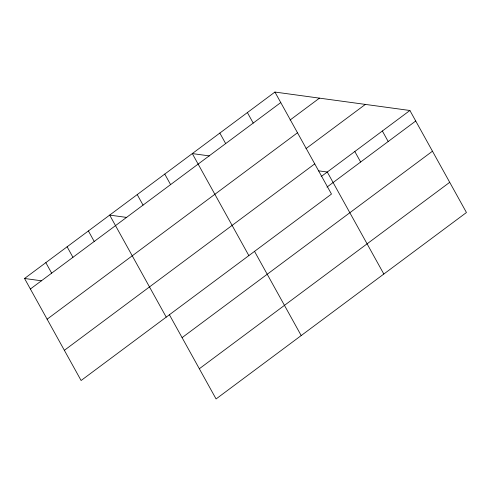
<?xml version="1.0" encoding="UTF-8"?>
<svg xmlns="http://www.w3.org/2000/svg" width="491" height="491" viewBox="0 0 491 491"><rect width="100%" height="100%" fill="white"/><g stroke="black" fill="none" stroke-linecap="round" stroke-linejoin="round"><path stroke-width="0.74" d="M274.929 92.056L331.48 194.074L81.101 380.507L24.55 278.483L274.929 92.056L409.899 110.493L466.45 212.517L216.071 398.944L169.352 314.657M30.381 289.003L280.754 102.576M290.089 120.019L319.469 98.145M47.118 319.199L297.497 132.766M305.991 148.613L365.359 104.411M64.364 350.31L314.737 163.877M321.157 176.576L409.899 110.493M326.981 187.089L415.73 121.013M182.087 337.636L432.467 151.21M199.334 368.747L449.713 182.321M209.375 155.911L192.3 153.579L248.851 255.596M318.364 170.8L327.276 172.016L383.827 274.033M126.752 217.433L109.677 215.101L166.228 317.118M24.55 278.483L41.625 280.815M382.36 131.005L388.185 141.518M354.815 151.51L360.646 162.024M247.384 112.562L253.215 123.081M219.845 133.073L225.676 143.587M254.479 251.275L301.198 335.556M164.761 174.084L170.592 184.604M137.222 194.596L143.047 205.109M88.398 230.948L94.223 241.462M67.114 246.795L72.944 257.309M45.835 262.636L51.659 273.156"/></g></svg>
